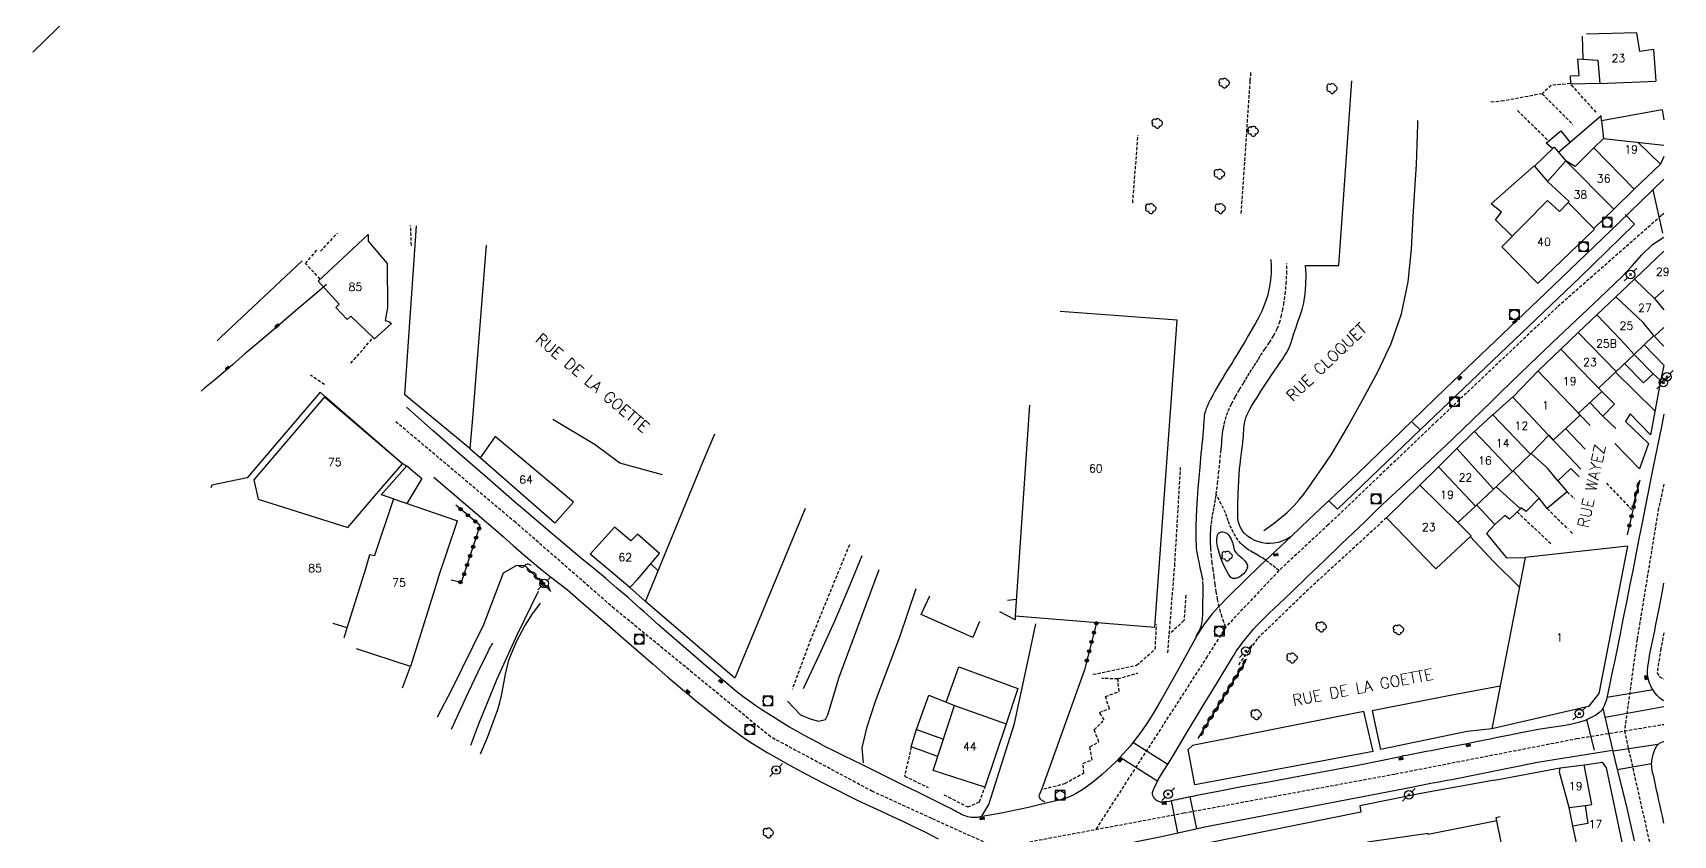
# Model space of a CAD drawing. Header units: millimetres. Extents: x 149000 to 150002, y 151999 to 153000.
# Drawn here: x 149745.2 to 150001.5, y 152523.7 to 152649.2 of the extents above; entities that cross this region are included whole.
import ezdxf
from ezdxf.enums import TextEntityAlignment as Align

# ---------------------------------------------------------------- set-up
doc = ezdxf.new("R2010")
doc.units = ezdxf.units.MM
doc.linetypes.add('DASHED', pattern=[0.75, 0.5, -0.25])
doc.layers.get('0').update_dxf_attribs({"linetype": 'CONTINUOUS'})
for name, color, linetype in [('W0001', 6, 'DASHED'), ('W0004', 5, 'CONTINUOUS'), ('W0006', 2, 'CONTINUOUS'), ('W0008', 7, 'CONTINUOUS'), ('W0014', 7, 'CONTINUOUS'), ('W0015', 2, 'CONTINUOUS'), ('W0017', 7, 'CONTINUOUS'), ('W0020', 2, 'CONTINUOUS'), ('w0101', 7, 'CONTINUOUS'), ('W0104', 1, 'CONTINUOUS'), ('W0112', 1, 'DASHED'), ('w0211', 2, 'CONTINUOUS'), ('W0214', 2, 'CONTINUOUS'), ('w0300', 7, 'CONTINUOUS'), ('W0310', 3, 'CONTINUOUS'), ('w0323', 7, 'CONTINUOUS'), ('W0333', 7, 'CONTINUOUS'), ('W0401', 7, 'CONTINUOUS'), ('W0420', 7, 'CONTINUOUS'), ('W0473', 7, 'CONTINUOUS'), ('W0501', 5, 'DASHED'), ('W0989', 7, 'CONTINUOUS'), ('W0991', 7, 'CONTINUOUS'), ('W1102', 7, 'CONTINUOUS')]:
    doc.layers.add(name, color=color, linetype=linetype)
doc.styles.get("Standard").update_dxf_attribs({"font": 'romans.shx', "width": 0.85})

# ---------------------------------------------------------------- blocks, each defined once
blk = doc.blocks.new('T401')
for p, q in [((-0.3, 0.3), (0, 0.3)), ((-0.3, -0.25), (-0.3, 0.3)), ((-0.3, 0.15), (0, 0.15)), ((-0.3, 0), (0, 0)), ((0, 0.3), (0, -0.25)), ((-0.3, -0.15), (0, -0.15)), ((-0.3, -0.25), (-0.3, -0.3)), ((-0.3, -0.3), (0, -0.3)), ((0, -0.3), (0, -0.25))]:
    blk.add_line(p, q)
blk = doc.blocks.new('T420')
for p, q in [((0.75, 0.75), (-0.75, 0.75)), ((-0.75, 0.75), (-0.75, -0.75)), ((0.75, 0.75), (0.75, -0.75)), ((0.75, -0.75), (-0.75, -0.75))]:
    blk.add_line(p, q)
blk.add_ellipse((0, 0), major_axis=(-0.53, 0.53), ratio=1, start_param=3.926991, end_param=10.210176)
blk = doc.blocks.new('T473')
for p, q in [((-0.166667, 0.166667), (0.166667, -0.166667)), ((-0.166667, -0.166667), (0.166667, 0.166667)), ((0.500001, 0.500001), (1.000002, 1.000002)), ((-1.000002, -1.000002), (-0.500001, -0.500001))]:
    blk.add_line(p, q)
blk.add_ellipse((0, 0), major_axis=(0.471405, 0.471405), ratio=1, start_param=5.4977871438, end_param=11.780972451)
blk = doc.blocks.new('T300')
for p, q in [((-0.8, 0.51), (-0.86, 0.34)), ((-0.86, 0.34), (-0.86, 0.17)), ((-0.86, 0.17), (-0.74, 0.06)), ((-0.69, 0.63), (-0.8, 0.51)), ((-0.8, -0.06), (-0.74, 0.06)), ((-0.74, 0.06), (-0.69, 0.11)), ((-0.57, 0.69), (-0.69, 0.63)), ((-0.46, 0.69), (-0.57, 0.69)), ((-0.29, 0.63), (-0.46, 0.69)), ((-0.29, 0.63), (-0.17, 0.74)), ((-0.23, 0.57), (-0.29, 0.63)), ((-0.17, 0.74), (-0.06, 0.8)), ((-0.06, 0.8), (0.06, 0.8)), ((0.06, 0.8), (0.23, 0.74)), ((0.23, 0.74), (0.34, 0.63)), ((0.34, 0.63), (0.4, 0.51)), ((0.46, 0.46), (0.34, 0.46)), ((0.4, 0.51), (0.4, 0.46)), ((0.57, 0.4), (0.46, 0.46)), ((0.57, 0.4), (0.69, 0.29)), ((0.69, 0.29), (0.74, 0.17)), ((0.74, 0.06), (0.69, -0.17)), ((0.74, 0.17), (0.74, 0.06)), ((-0.8, -0.17), (-0.8, -0.06)), ((-0.8, -0.23), (-0.8, -0.17)), ((-0.74, -0.34), (-0.8, -0.23)), ((-0.69, -0.4), (-0.74, -0.34)), ((-0.51, -0.46), (-0.69, -0.4)), ((-0.4, -0.46), (-0.51, -0.46)), ((-0.4, -0.46), (-0.34, -0.46)), ((-0.34, -0.46), (-0.34, -0.4)), ((-0.34, -0.51), (-0.34, -0.46)), ((-0.29, -0.63), (-0.34, -0.51)), ((-0.17, -0.74), (-0.29, -0.63)), ((-0.06, -0.8), (-0.17, -0.74)), ((0.06, -0.8), (-0.06, -0.8)), ((0.17, -0.74), (0.06, -0.8)), ((0.23, -0.69), (0.17, -0.74)), ((0.29, -0.46), (0.23, -0.46)), ((0.29, -0.63), (0.23, -0.69)), ((0.46, -0.4), (0.29, -0.46)), ((0.34, -0.51), (0.29, -0.63)), ((0.34, -0.51), (0.34, -0.46)), ((0.57, -0.34), (0.46, -0.4)), ((0.63, -0.29), (0.57, -0.34)), ((0.69, -0.17), (0.63, -0.29))]:
    blk.add_line(p, q)
blk = doc.blocks.new('t323o')
at = {"color": 0, "linetype": 'Continuous'}
for radius in [0.25, 0.15]:
    blk.add_circle((0, 0), radius, dxfattribs=at)
blk = doc.blocks.new('t310o')
at = {"color": 0, "linetype": 'Continuous'}
for centre, start, end in [((-0.5, 0.38), 216.8699, 323.1304), ((0.5, -0.37), 36.8699, 143.1303)]:
    blk.add_arc(centre, 0.625, start, end, dxfattribs=at)

msp = doc.modelspace()

# ---------------------------------------------------------------- linework, layer by layer
at = {"layer": 'W0001'}
for points in [[(150000, 152620.93), (149999.58, 152620.56), (149983.31, 152606.26), (149964.61, 152588.53), (149947.58, 152572.26), (149939.87, 152565.09)], [(149930.07, 152577.02), (149930.27, 152578.67), (149930.45, 152580.32), (149930.63, 152581.97), (149930.8, 152583.61), (149930.85, 152584.09), (149930.89, 152584.56), (149930.92, 152585.03), (149930.96, 152585.5), (149931, 152585.97), (149931.05, 152586.45), (149931.12, 152586.92), (149931.2, 152587.39), (149931.33, 152588.05), (149931.5, 152588.72), (149931.69, 152589.37), (149931.93, 152590.01), (149932.46, 152591.18), (149933.07, 152592.3), (149933.72, 152593.4), (149934.37, 152594.49), (149934.68, 152595.03), (149935.01, 152595.56), (149935.34, 152596.08), (149935.67, 152596.61), (149936, 152597.13), (149936.34, 152597.65), (149936.67, 152598.17), (149937, 152598.7), (149937.68, 152599.73), (149938.38, 152600.75), (149939.04, 152601.8), (149939.61, 152602.91), (149939.95, 152603.83), (149940.23, 152604.77), (149940.44, 152605.73), (149940.62, 152606.7), (149940.85, 152608.29), (149941, 152609.9), (149941.08, 152611.51), (149941.08, 152613.13)], [(149895.78, 152521.73), (149885.63, 152526.34), (149876.38, 152530.55), (149860.47, 152539.08), (149836.04, 152559.14), (149820.63, 152572.6), (149801.82, 152588.43)], [(149931.58, 152556.29), (149931.26, 152557.05), (149930.98, 152557.83), (149930.74, 152558.62), (149930.52, 152559.42), (149930.27, 152560.58), (149930.08, 152561.76), (149929.92, 152562.94), (149929.76, 152564.12), (149929.61, 152565.19), (149929.46, 152566.27), (149929.33, 152567.34), (149929.24, 152568.42), (149929.22, 152568.84), (149929.2, 152569.25), (149929.19, 152569.67), (149929.19, 152570.09), (149929.19, 152570.51), (149929.2, 152570.93), (149929.22, 152571.34), (149929.25, 152571.76), (149929.31, 152572.42), (149929.4, 152573.09), (149929.51, 152573.74), (149929.62, 152574.4), (149929.74, 152575.05), (149929.86, 152575.71), (149929.97, 152576.36), (149930.07, 152577.02)], [(149931.54, 152574.11), (149930.07, 152577.02)], [(150000, 152578.6), (149999.16, 152574.82), (149995.81, 152554.32), (149993.83, 152540.03)], [(149939.87, 152565.09), (149939.34, 152565.53), (149938.8, 152565.96), (149938.25, 152566.38), (149937.7, 152566.78), (149937.23, 152567.1), (149936.75, 152567.39), (149936.27, 152567.67), (149935.78, 152567.94), (149935.29, 152568.24), (149934.82, 152568.55), (149934.37, 152568.9), (149933.95, 152569.29), (149933.48, 152569.84), (149933.09, 152570.44), (149932.75, 152571.07), (149932.43, 152571.71), (149932.16, 152572.29), (149931.92, 152572.89), (149931.71, 152573.49), (149931.54, 152574.11)], [(149939.87, 152565.09), (149931.58, 152556.29)], [(149931.58, 152556.29), (149928.67, 152551.67), (149916.43, 152532.66), (149911.25, 152524.62)], [(149993.83, 152540.03), (150000, 152541.04)], [(149911.25, 152524.62), (149925.02, 152527.19), (149958.06, 152533.3), (149986.39, 152538.82), (149993.83, 152540.03)], [(149993.83, 152540.03), (150000, 152512.66)], [(149895.78, 152521.73), (149911.25, 152524.62)]]:
    msp.add_lwpolyline(points, dxfattribs=at)
at = {"layer": 'W0004'}
for points in [[(149787.28, 152613.54), (149784.72, 152611.14), (149782.17, 152608.73), (149779.62, 152606.32), (149777.07, 152603.91), (149774.56, 152601.57), (149773.98, 152601.04)], [(149791.07, 152609.8), (149788.83, 152607.9), (149786.58, 152606), (149784.35, 152604.09), (149782.11, 152602.18), (149780.22, 152600.57), (149778.33, 152598.96), (149776.44, 152597.34), (149774.57, 152595.71), (149773.3, 152594.64), (149772.01, 152593.59), (149771.49, 152593.13)]]:
    msp.add_lwpolyline(points, dxfattribs=at)
at = {"layer": 'W0006'}
for points in [[(149944.04, 152612.78), (149949.2, 152612.78), (149951.25, 152641.69)], [(149961.92, 152587.12), (149986.87, 152610.9), (149995.43, 152619.26), (149993.94, 152620.76)], [(149960.69, 152588.28), (149961.92, 152587.12), (149949, 152574.67), (149947.67, 152576.01)]]:
    msp.add_lwpolyline(points, dxfattribs=at)
at = {"layer": 'W0008'}
for points in [[(149938.61, 152613.73), (149938.65, 152612.67), (149938.63, 152611.61), (149938.54, 152610.55), (149938.4, 152609.5), (149938.26, 152608.76), (149938.07, 152608.02), (149937.84, 152607.31), (149937.58, 152606.6), (149937.17, 152605.64), (149936.7, 152604.72), (149936.21, 152603.8), (149935.7, 152602.9), (149935.13, 152601.88), (149934.53, 152600.88), (149933.92, 152599.88), (149933.32, 152598.88), (149932.93, 152598.24), (149932.54, 152597.6), (149932.15, 152596.96), (149931.75, 152596.33), (149931.36, 152595.69), (149930.98, 152595.05), (149930.59, 152594.4), (149930.22, 152593.76), (149929.87, 152593.14), (149929.52, 152592.53), (149929.18, 152591.91), (149928.88, 152591.27), (149928.69, 152590.86), (149928.52, 152590.45), (149928.38, 152590.03), (149928.26, 152589.59), (149928.2, 152589.27), (149928.16, 152588.95), (149928.13, 152588.63), (149928.11, 152588.3), (149928.09, 152587.98), (149928.08, 152587.66), (149928.07, 152587.34), (149928.04, 152587.02), (149927.97, 152586.29), (149927.91, 152585.57), (149927.83, 152584.85), (149927.76, 152584.13), (149927.69, 152583.4), (149927.62, 152582.68), (149927.55, 152581.96), (149927.49, 152581.24), (149927.35, 152579.6), (149927.2, 152577.97), (149927.08, 152576.33), (149926.98, 152574.7), (149926.93, 152573.43), (149926.9, 152572.16), (149926.88, 152570.89), (149926.9, 152569.62), (149926.91, 152569.28), (149926.93, 152568.94), (149926.96, 152568.6), (149927, 152568.26), (149927.09, 152567.65), (149927.2, 152567.06), (149927.33, 152566.46), (149927.46, 152565.86), (149927.58, 152565.3), (149927.71, 152564.73), (149927.84, 152564.17), (149927.98, 152563.6)], [(149933.45, 152573.33), (149933.46, 152575.26), (149933.51, 152577.19), (149933.6, 152579.12), (149933.73, 152581.04), (149933.79, 152581.63), (149933.85, 152582.22), (149933.93, 152582.8), (149934.01, 152583.39), (149934.09, 152583.97), (149934.17, 152584.56), (149934.24, 152585.15), (149934.3, 152585.73), (149934.32, 152585.98), (149934.33, 152586.22), (149934.34, 152586.47), (149934.35, 152586.71), (149934.36, 152586.96), (149934.37, 152587.2), (149934.4, 152587.45), (149934.43, 152587.69), (149934.5, 152588.12), (149934.59, 152588.54), (149934.71, 152588.96), (149934.86, 152589.37), (149935.19, 152590.1), (149935.59, 152590.81), (149936.01, 152591.49), (149936.44, 152592.18), (149937.04, 152593.14), (149937.65, 152594.09), (149938.28, 152595.03), (149938.9, 152595.98), (149939.2, 152596.43), (149939.52, 152596.87), (149939.83, 152597.31), (149940.15, 152597.76), (149940.45, 152598.2), (149940.75, 152598.66), (149941.03, 152599.13), (149941.29, 152599.61), (149941.65, 152600.44), (149941.94, 152601.3), (149942.21, 152602.16), (149942.48, 152603.02), (149942.82, 152603.99), (149943.18, 152604.96), (149943.5, 152605.94), (149943.73, 152606.95), (149943.95, 152608.39), (149944.08, 152609.85), (149944.11, 152611.32), (149944.04, 152612.78)], [(149903.72, 152528.77), (149902.22, 152528.4), (149900.72, 152528.05), (149899.21, 152527.72), (149897.7, 152527.4), (149896.8, 152527.22), (149895.89, 152527.05), (149894.99, 152526.89), (149894.08, 152526.74), (149893.8, 152526.69), (149893.52, 152526.64), (149893.24, 152526.6), (149892.95, 152526.56)]]:
    msp.add_lwpolyline(points, dxfattribs=at)
at = {"layer": 'W0014'}
for points in [[(150000, 152626.27), (149992.97, 152619.49), (149981.49, 152608.46), (149965.91, 152593.55), (149952.13, 152580.2), (149944.58, 152573.14), (149941.79, 152570.4)], [(149956.83, 152576.14), (149958.11, 152577.36), (149959.41, 152578.57), (149960.71, 152579.78), (149962.01, 152580.99), (149963.31, 152582.19), (149964.6, 152583.4), (149965.9, 152584.62), (149967.18, 152585.84), (149968.66, 152587.26), (149970.13, 152588.69), (149971.6, 152590.12), (149973.07, 152591.55), (149974.54, 152592.98), (149976.01, 152594.41), (149977.48, 152595.84), (149978.96, 152597.26), (149982.59, 152600.74), (149986.23, 152604.2), (149989.88, 152607.66), (149993.54, 152611.11), (149995.07, 152612.72), (149996.57, 152614.46), (149998.23, 152616.09), (150000, 152617.25)], [(149830.99, 152566.93), (149828.33, 152569.15), (149825.68, 152571.39), (149823.04, 152573.64), (149820.41, 152575.9), (149816.17, 152579.57), (149811.95, 152583.25), (149807.75, 152586.95), (149803.56, 152590.66)], [(150000, 152589.54), (149999.61, 152587.63), (149998.34, 152581.32), (149997.08, 152575.02), (149996.59, 152572.54), (149996.1, 152570.07), (149995.61, 152567.59), (149995.13, 152565.11), (149994.64, 152562.64), (149994.15, 152560.16), (149993.66, 152557.68), (149993.16, 152555.21), (149992.74, 152553.14), (149992.32, 152551.07), (149991.89, 152549), (149991.45, 152546.93), (149991.35, 152546.44), (149991.26, 152545.94), (149991.15, 152545.44), (149991.02, 152544.95), (149990.92, 152544.61), (149990.8, 152544.27), (149990.67, 152543.94), (149990.5, 152543.61), (149990.35, 152543.39), (149990.19, 152543.17), (149990, 152542.97), (149989.81, 152542.79), (149989.6, 152542.64), (149989.39, 152542.51), (149989.17, 152542.39), (149988.95, 152542.27), (149988.65, 152542.11), (149988.34, 152541.94), (149988.03, 152541.79), (149987.7, 152541.67), (149986.67, 152541.36), (149985.63, 152541.1), (149984.58, 152540.89), (149983.52, 152540.72), (149982.47, 152540.56), (149981.41, 152540.4), (149980.36, 152540.23), (149979.31, 152540.04), (149977.63, 152539.71), (149975.96, 152539.37), (149974.28, 152539.03), (149972.61, 152538.7), (149970.93, 152538.36), (149969.25, 152538.02), (149967.58, 152537.69), (149965.9, 152537.36), (149965.15, 152537.21), (149964.39, 152537.07), (149963.63, 152536.93), (149962.87, 152536.79), (149962.12, 152536.64), (149961.36, 152536.5), (149960.6, 152536.35), (149959.85, 152536.2), (149959.34, 152536.1), (149958.84, 152535.99), (149958.33, 152535.89), (149957.83, 152535.78), (149957.32, 152535.67), (149956.82, 152535.56), (149956.31, 152535.46), (149955.81, 152535.35), (149952.18, 152534.64), (149948.55, 152533.95), (149944.92, 152533.27), (149941.29, 152532.6), (149937.65, 152531.93), (149934.02, 152531.26), (149930.39, 152530.57), (149926.76, 152529.86), (149926.4, 152529.79), (149926.05, 152529.72), (149925.69, 152529.64), (149925.33, 152529.57), (149924.98, 152529.49), (149924.62, 152529.42), (149924.26, 152529.34), (149923.9, 152529.27), (149923.5, 152529.18), (149923.11, 152529.08), (149922.7, 152529), (149922.3, 152528.94), (149922, 152528.91), (149921.69, 152528.89), (149921.38, 152528.89), (149921.08, 152528.96), (149920.91, 152529.03), (149920.75, 152529.13), (149920.61, 152529.24), (149920.49, 152529.37), (149920.36, 152529.54), (149920.25, 152529.71), (149920.16, 152529.91), (149920.12, 152530.12), (149920.12, 152530.26), (149920.13, 152530.41), (149920.17, 152530.55), (149920.21, 152530.68), (149920.26, 152530.81), (149920.32, 152530.94), (149920.38, 152531.07), (149920.43, 152531.2), (149921.06, 152532.47), (149921.78, 152533.7), (149922.54, 152534.89), (149923.28, 152536.09), (149925.57, 152539.92), (149927.88, 152543.74), (149930.2, 152547.56), (149932.52, 152551.36), (149932.75, 152551.74), (149932.98, 152552.11), (149933.21, 152552.48), (149933.45, 152552.85), (149933.69, 152553.19), (149933.94, 152553.52), (149934.19, 152553.84), (149934.45, 152554.17), (149934.93, 152554.77), (149935.41, 152555.36), (149935.91, 152555.95), (149936.42, 152556.52), (149937.07, 152557.18), (149937.73, 152557.82), (149938.41, 152558.46), (149939.08, 152559.09), (149941.7, 152561.63), (149944.33, 152564.16), (149946.96, 152566.68), (149949.59, 152569.21), (149951.4, 152570.95), (149953.21, 152572.68), (149955.02, 152574.41), (149956.83, 152576.14)], [(149807.84, 152579.7), (149817.14, 152571.79)], [(149817.14, 152571.79), (149818.71, 152570.36), (149820.3, 152568.95), (149821.9, 152567.57), (149823.52, 152566.2), (149824.79, 152565.15), (149826.07, 152564.13), (149827.36, 152563.12), (149828.67, 152562.12)], [(149941.75, 152570.38), (149941.12, 152570.02), (149940.46, 152569.73), (149939.77, 152569.5), (149939.06, 152569.36), (149938.47, 152569.31), (149937.88, 152569.34), (149937.29, 152569.42), (149936.72, 152569.58), (149936.11, 152569.8), (149935.51, 152570.09), (149934.95, 152570.46), (149934.46, 152570.93), (149934.06, 152571.46), (149933.76, 152572.05), (149933.56, 152572.68), (149933.45, 152573.33)], [(149893.31, 152526.61), (149893.02, 152526.54), (149892.72, 152526.49), (149892.42, 152526.47), (149892.11, 152526.46), (149891.83, 152526.49), (149891.55, 152526.53), (149891.27, 152526.6), (149891, 152526.68), (149890.64, 152526.81), (149890.29, 152526.97), (149889.94, 152527.14), (149889.6, 152527.32), (149889.27, 152527.51), (149888.94, 152527.69), (149888.6, 152527.88), (149888.27, 152528.05), (149886.59, 152528.88), (149884.92, 152529.71), (149883.25, 152530.53), (149881.58, 152531.35), (149879.9, 152532.18), (149878.23, 152533), (149876.56, 152533.82), (149874.89, 152534.65), (149873.4, 152535.38), (149871.91, 152536.12), (149870.43, 152536.86), (149868.95, 152537.61), (149867.84, 152538.19), (149866.74, 152538.77), (149865.64, 152539.36), (149864.55, 152539.97), (149863.41, 152540.63), (149862.29, 152541.31), (149861.17, 152542), (149860.07, 152542.71), (149859.11, 152543.33), (149858.17, 152543.96), (149857.23, 152544.61), (149856.31, 152545.27), (149855.44, 152545.94), (149854.59, 152546.62), (149853.75, 152547.32), (149852.92, 152548.02), (149850.41, 152550.13), (149847.93, 152552.27), (149845.46, 152554.42), (149843, 152556.58), (149842.4, 152557.1), (149841.81, 152557.63), (149841.22, 152558.16), (149840.63, 152558.7), (149840.04, 152559.23), (149839.44, 152559.76), (149838.85, 152560.29), (149838.25, 152560.81), (149836.45, 152562.36), (149834.64, 152563.89), (149832.82, 152565.42), (149830.99, 152566.93)], [(149927.95, 152563.41), (149927.96, 152562.63), (149927.97, 152561.84), (149927.96, 152561.05), (149927.94, 152560.26), (149927.93, 152559.33), (149927.93, 152558.39), (149927.88, 152557.45), (149927.71, 152556.52), (149927.55, 152556.06), (149927.34, 152555.63), (149927.1, 152555.21), (149926.88, 152554.79)], [(149828.67, 152562.12), (149830.88, 152560.19), (149833.1, 152558.27), (149835.32, 152556.34), (149837.54, 152554.42), (149839.82, 152552.43), (149842.1, 152550.44), (149844.39, 152548.45), (149846.7, 152546.49), (149847.83, 152545.54), (149848.96, 152544.59), (149850.11, 152543.66), (149851.26, 152542.74), (149852.19, 152542.01), (149853.12, 152541.29), (149854.06, 152540.58), (149855.01, 152539.88), (149855.88, 152539.26), (149856.76, 152538.65), (149857.65, 152538.06), (149858.55, 152537.48), (149859.91, 152536.65), (149861.3, 152535.85), (149862.69, 152535.07), (149864.09, 152534.3), (149866.24, 152533.14), (149868.4, 152532.01), (149870.57, 152530.9), (149872.75, 152529.81), (149873.98, 152529.21), (149875.22, 152528.63), (149876.46, 152528.05), (149877.71, 152527.48), (149878.95, 152526.91), (149880.2, 152526.33), (149881.44, 152525.75), (149882.67, 152525.15), (149884.66, 152524.17), (149886.64, 152523.16)], [(150000, 152544.71), (149999.87, 152544.77), (149999.61, 152544.93), (149999.37, 152545.13), (149999.15, 152545.35), (149998.95, 152545.58), (149998.65, 152545.94), (149998.38, 152546.32), (149998.13, 152546.73), (149997.92, 152547.15), (149997.77, 152547.5), (149997.64, 152547.86), (149997.54, 152548.23), (149997.47, 152548.61), (149997.45, 152548.86), (149997.44, 152549.11), (149997.45, 152549.37), (149997.46, 152549.62), (149997.49, 152549.87), (149997.52, 152550.12), (149997.55, 152550.37), (149997.58, 152550.62), (149997.69, 152551.35), (149997.81, 152552.08), (149997.95, 152552.8), (149998.1, 152553.53), (149998.25, 152554.25), (149998.41, 152554.97), (149998.57, 152555.69), (149998.71, 152556.42), (149999.24, 152559.14), (149999.76, 152561.86), (150000, 152563.11)], [(149927.14, 152555.11), (149925.7, 152552.44), (149924.24, 152549.79), (149922.75, 152547.15), (149921.24, 152544.52), (149920.73, 152543.64), (149920.21, 152542.77), (149919.68, 152541.9), (149919.13, 152541.05), (149918.64, 152540.33), (149918.14, 152539.63), (149917.62, 152538.94), (149917.09, 152538.26), (149916.6, 152537.66), (149916.1, 152537.06), (149915.58, 152536.47), (149915.05, 152535.9), (149914.37, 152535.2), (149913.67, 152534.52), (149912.96, 152533.86), (149912.24, 152533.21), (149911.63, 152532.69), (149911.01, 152532.18), (149910.38, 152531.69), (149909.73, 152531.22), (149909.22, 152530.87), (149908.7, 152530.54), (149908.17, 152530.22), (149907.62, 152529.93), (149907.17, 152529.73), (149906.71, 152529.55), (149906.24, 152529.4), (149905.76, 152529.27)], [(150000, 152525.62), (149999.94, 152525.9), (149999.77, 152526.71), (149999.59, 152527.52), (149999.41, 152528.33), (149999.23, 152529.14), (149999.05, 152529.95), (149998.87, 152530.76), (149998.69, 152531.57), (149998.52, 152532.38), (149998.41, 152532.87), (149998.29, 152533.35), (149998.19, 152533.85), (149998.12, 152534.34), (149998.11, 152534.47), (149998.1, 152534.6), (149998.09, 152534.74), (149998.09, 152534.87), (149998.09, 152535), (149998.1, 152535.13), (149998.11, 152535.26), (149998.12, 152535.39), (149998.2, 152535.86), (149998.32, 152536.33), (149998.46, 152536.78), (149998.65, 152537.22), (149998.78, 152537.46), (149998.92, 152537.69), (149999.1, 152537.91), (149999.3, 152538.09), (149999.52, 152538.22), (149999.76, 152538.3), (150000, 152538.35)], [(149966.86, 152532.45), (149980.27, 152535.13)], [(149980.27, 152535.13), (149991.99, 152537)], [(149991.99, 152537), (149992.71, 152534)], [(149992.71, 152534), (149994.09, 152528.43), (149995.36, 152522.82)], [(149907.58, 152520.68), (149921.27, 152523.45), (149928.53, 152525.07), (149960.83, 152531.3), (149961.58, 152531.45), (149962.34, 152531.6), (149963.09, 152531.74), (149963.85, 152531.88), (149964.6, 152532.02), (149965.35, 152532.16), (149966.11, 152532.31), (149966.86, 152532.45)], [(149905.76, 152529.27), (149903.72, 152528.77)]]:
    msp.add_lwpolyline(points, dxfattribs=at)
at = {"layer": 'W0015'}
msp.add_lwpolyline([(149933.65, 152564.06), (149933.54, 152564), (149933.42, 152563.96), (149933.3, 152563.93), (149933.18, 152563.91), (149933.01, 152563.88), (149932.83, 152563.87), (149932.65, 152563.88), (149932.48, 152563.94), (149932.31, 152564.05), (149932.18, 152564.2), (149932.07, 152564.36), (149931.97, 152564.52), (149931.4, 152565.55), (149930.94, 152566.62), (149930.56, 152567.73), (149930.27, 152568.86), (149930.2, 152569.16), (149930.16, 152569.47), (149930.15, 152569.78), (149930.17, 152570.08), (149930.19, 152570.2), (149930.2, 152570.32), (149930.22, 152570.44), (149930.25, 152570.55), (149930.29, 152570.67), (149930.34, 152570.78), (149930.41, 152570.89), (149930.51, 152570.98), (149930.69, 152571.09), (149930.91, 152571.14), (149931.12, 152571.14), (149931.32, 152571.11), (149931.56, 152571.01), (149931.76, 152570.88), (149931.94, 152570.71), (149932.1, 152570.53), (149932.27, 152570.28), (149932.4, 152570.01), (149932.51, 152569.73), (149932.61, 152569.46), (149932.66, 152569.29), (149932.71, 152569.11), (149932.75, 152568.94), (149932.78, 152568.76), (149932.82, 152568.58), (149932.87, 152568.41), (149932.94, 152568.23), (149933.03, 152568.07), (149933.17, 152567.88), (149933.33, 152567.7), (149933.51, 152567.54), (149933.69, 152567.4), (149933.88, 152567.25), (149934.06, 152567.11), (149934.24, 152566.95), (149934.4, 152566.78), (149934.55, 152566.61), (149934.69, 152566.43), (149934.82, 152566.23), (149934.91, 152566.01), (149934.94, 152565.85), (149934.95, 152565.67), (149934.92, 152565.5), (149934.87, 152565.33), (149934.65, 152564.94), (149934.35, 152564.6), (149934.01, 152564.31)], close=True, dxfattribs=at)
at = {"layer": 'W0017'}
for points in [[(149843.55, 152580.05), (149836.91, 152581.89), (149833.04, 152584.74), (149826.46, 152588.73)], [(149818.66, 152564.68), (149815.49, 152556.35)], [(149820.58, 152565.8), (149818.69, 152564.68)], [(149863.08, 152544.66), (149865.14, 152542.54), (149866.63, 152541.9), (149867.93, 152541.53), (149869.02, 152541.79), (149869.38, 152542.55), (149871.17, 152548.42), (149877.41, 152565.28)], [(149883.14, 152562.24), (149880.59, 152554.69), (149876.78, 152544.6), (149875.45, 152540.43), (149874.73, 152537.37), (149874.93, 152535.03)], [(149815.49, 152556.4), (149810.63, 152546.43), (149808.35, 152542.19)], [(149893.47, 152526.7), (149894.55, 152528.53), (149898.58, 152541.17), (149900.92, 152552.07), (149901.9, 152556.78)], [(149909.47, 152549.57), (149902.81, 152530.95), (149902.34, 152529.87), (149902.55, 152529.33), (149903.28, 152528.91)]]:
    msp.add_lwpolyline(points, dxfattribs=at)
at = {"layer": 'W0020'}
for points in [[(149998.3, 152624.64), (149999.79, 152617.86)], [(149998.31, 152546.44), (149991.08, 152545.24)], [(149992.01, 152537.08), (149990.5, 152543.6)], [(149990.83, 152542.15), (150000, 152543.82)], [(149987.93, 152541.73), (149989.11, 152537.03)], [(149922.49, 152534.76), (149917.04, 152538.19)], [(149999.05, 152537.88), (149992.1, 152536.86)], [(149915.05, 152535.91), (149920.97, 152532.14)], [(149992.71, 152534), (149998.08, 152534.95)], [(149923.04, 152529.09), (149924.04, 152524.07)], [(149927.02, 152524.73), (149926, 152529.7)]]:
    msp.add_lwpolyline(points, dxfattribs=at)
at = {"layer": 'w0101'}
for points in [[(149745.2, 152646.15), (149764.29, 152664.83), (149764.29, 152664.86), (149775.05, 152653.87)], [(149987.26, 152648.64), (149987.32, 152645.1), (149987.35, 152645.08), (149989.66, 152644.89), (149989.97, 152641.27), (149989.94, 152641.24), (149998.77, 152641.62)], [(149998.39, 152646.55), (149996.24, 152646.27), (149995.76, 152649.18), (149987.91, 152648.95)], [(149998.39, 152646.55), (149998.77, 152641.62)], [(149999.71, 152637.13), (149990.24, 152635.42), (149990.57, 152632.64)], [(149999.71, 152637.13), (150000, 152635.56)], [(149990.57, 152632.64), (149989.06, 152631.19)], [(149989.06, 152631.19), (149986.14, 152628.3), (149984.66, 152629.17)], [(149984.66, 152629.17), (149981.82, 152625.92), (149985.18, 152622.81)], [(150000, 152629.82), (149999.49, 152628.63), (149995.38, 152624.74)], [(149985.18, 152622.81), (149983.7, 152621.26), (149981.84, 152622.96), (149974.69, 152615.72), (149980.33, 152610)], [(149995.38, 152624.74), (149995.32, 152624.66), (149992.17, 152621.59)], [(149992.17, 152621.59), (149989.08, 152618.58)], [(149989.08, 152618.58), (149989.08, 152618.36), (149980.33, 152610)], [(150000, 152615.05), (149995.42, 152610.64), (149995.4, 152610.64)], [(149995.4, 152610.64), (149992.5, 152607.89)], [(149992.5, 152607.89), (149989.52, 152605.06)], [(150000, 152608.96), (149998.56, 152607.66)], [(149998.56, 152607.66), (150000, 152605.89)], [(149920.46, 152556.24), (149923.96, 152604.25), (149905.71, 152605.62)], [(149989.52, 152605.06), (149986.59, 152602.31)], [(149986.59, 152602.31), (149983.9, 152599.71)], [(149995.36, 152598.9), (149998.42, 152601.85)], [(150000, 152603.11), (149998.54, 152601.74), (149998.56, 152601.69)], [(149983.9, 152599.71), (149980.41, 152596.38)], [(149992.45, 152596.11), (149995.36, 152598.87)], [(149995.36, 152598.87), (149995.36, 152598.9)], [(149980.41, 152596.38), (149976.39, 152592.21), (149976.39, 152592.24)], [(149989.79, 152593.59), (149992.45, 152596.11)], [(149802.95, 152581.77), (149790.81, 152592.29), (149779.74, 152579.28)], [(149976.39, 152592.24), (149973.27, 152589.47)], [(149986.65, 152589.7), (149990.3, 152593.07)], [(149990.3, 152593.07), (149989.79, 152593.59)], [(149900.91, 152590.96), (149898.68, 152558.03), (149920.46, 152556.24)], [(149973.27, 152589.47), (149973.21, 152589.47), (149970.33, 152586.74)], [(149982.7, 152585.48), (149986.92, 152589.41), (149986.65, 152589.7)], [(149840.89, 152560.28), (149849.87, 152582.02), (149851.74, 152586.49)], [(149970.33, 152586.74), (149970.25, 152586.72), (149967.5, 152584.02)], [(149826.76, 152572.53), (149829.65, 152575.8), (149817.42, 152586.08), (149815.1, 152582.73)], [(149967.5, 152584.02), (149964.77, 152581.31)], [(149979.24, 152583.34), (149982.03, 152586.25)], [(149982.03, 152586.25), (149982.7, 152585.48)], [(149798.95, 152577.13), (149802.95, 152581.77)], [(149826.76, 152572.53), (149815.1, 152582.73)], [(149964.77, 152581.31), (149961.89, 152578.46)], [(149976.45, 152580.7), (149979.24, 152583.34)], [(149778.67, 152579.6), (149773.14, 152578.44), (149773.01, 152578.05)], [(149973.34, 152577.75), (149976.45, 152580.7)], [(149801.55, 152576.3), (149799.65, 152576.95)], [(149801.55, 152576.3), (149811.53, 152572.87)], [(149961.89, 152578.46), (149956.67, 152573.34)], [(149970.55, 152575.16), (149973.34, 152577.75)], [(149865.88, 152574.81), (149854.87, 152548.26)], [(149967.8, 152572.61), (149970.55, 152575.16)], [(149808.52, 152563.93), (149811.53, 152572.87)], [(149838.45, 152562.45), (149839.68, 152563.71), (149843.11, 152567.78), (149839.64, 152570.79), (149838.6, 152569.74), (149838.6, 152569.77), (149836.08, 152571.89), (149832.29, 152567.68)], [(149956.67, 152573.34), (149964.38, 152565.35), (149969.89, 152570.54), (149967.8, 152572.61)], [(149994.31, 152568.93), (149978.32, 152567.16), (149973.11, 152540.36)], [(149994.31, 152568.93), (149989.83, 152545.89), (149988.2, 152543.82), (149973.11, 152540.36)], [(149838.45, 152562.47), (149838.45, 152562.45), (149832.29, 152567.68)], [(149808.52, 152563.93), (149804.21, 152550.11), (149795.79, 152552.88)], [(149854.87, 152548.26), (149840.89, 152560.28)], [(149794.31, 152556.14), (149792.14, 152556.81)], [(149793.82, 152554.56), (149794.31, 152556.14)], [(149973.55, 152532.31), (149983.78, 152534.26)], [(149983.78, 152534.26), (149987.54, 152534.74)], [(149987.54, 152534.74), (149990.42, 152535.11)], [(149994.66, 152516.94), (149991.06, 152534.25), (149990.42, 152535.11)], [(149973.55, 152532.31), (149962.01, 152530.22), (149952.51, 152528.29), (149952.68, 152527.31), (149928.42, 152522.43)], [(149985.18, 152528.05), (149987.73, 152528.37)], [(149973.9, 152525.95), (149963.17, 152523.85), (149963.18, 152523.96)], [(149990.13, 152507.08), (149978.27, 152504.36), (149973.9, 152525.95)], [(149963.18, 152523.96), (149953.71, 152522.65)]]:
    msp.add_lwpolyline(points, dxfattribs=at)
for points in [[(149801.23, 152603.71), (149798.56, 152601.32), (149794.89, 152604.85), (149794.32, 152604.37), (149792.54, 152606.25), (149793.07, 152606.74), (149789.78, 152610.37), (149797.59, 152617.62), (149797.58, 152616.59), (149800.53, 152613.11), (149800.63, 152606.16), (149800.26, 152604.18), (149800.83, 152604.06)], [(149893.93, 152531.23), (149885.84, 152533.81), (149889.19, 152543.98), (149897.25, 152541.15)]]:
    msp.add_lwpolyline(points, close=True, dxfattribs=at)
at = {"layer": 'W0104'}
for points in [[(149989.97, 152641.27), (149985.49, 152641.13), (149985.39, 152642.46), (149986.75, 152642.53), (149986.56, 152645.08), (149987.32, 152645.1)], [(149990.24, 152635.42), (149990.23, 152636.2), (149983.55, 152630.47)], [(149982.6, 152631.07), (149981.6, 152631.92), (149983.92, 152633.87), (149985.35, 152632.02)], [(149990.57, 152632.64), (150000, 152631.63)], [(149979.77, 152628.35), (149982.84, 152631.3), (149984.66, 152629.17)], [(149995.92, 152632.07), (149999.49, 152628.63)], [(149976.32, 152617.37), (149973.68, 152619.92), (149974.62, 152621.16), (149973.03, 152622.45), (149979.69, 152628.35), (149979.77, 152628.35), (149981.82, 152625.92)], [(149803.3, 152592.57), (149805.16, 152619.01)], [(149816.02, 152616), (149813.93, 152589.61), (149813.93, 152589.55), (149813.49, 152584.17)], [(150000, 152597.23), (149996.92, 152600.4)], [(149998.56, 152601.69), (150000, 152600.16)], [(149996.82, 152594.44), (149993.86, 152597.45)], [(149995.36, 152598.87), (149998.34, 152595.86), (149996.82, 152594.44)], [(150000, 152597.17), (149999.46, 152594.79), (149999.46, 152594.73), (149997.91, 152586.3)], [(149998.6, 152590.06), (149992.45, 152596.11)], [(149999.46, 152594.79), (149998.34, 152595.86)], [(149790.81, 152592.29), (149790.08, 152592.98), (149778.67, 152579.6)], [(149790.83, 152592.23), (149803.02, 152581.76), (149803.02, 152581.84), (149803.61, 152581.43), (149803.61, 152581.46), (149805.95, 152579.5)], [(149815.1, 152582.73), (149813.49, 152584.14), (149813.49, 152584.17), (149803.3, 152592.57)], [(149990.44, 152589.26), (149992.28, 152591.1), (149990.3, 152593.07)], [(149986.92, 152589.41), (149988.48, 152587.77)], [(149992.47, 152587.33), (149990.44, 152589.23), (149990.44, 152589.26), (149988.45, 152591.36)], [(149997.91, 152586.3), (149994.74, 152589.59), (149994.02, 152588.4), (149997.62, 152584.95)], [(149987.69, 152584.06), (149984.64, 152587.29)], [(149982.7, 152585.48), (149984.25, 152583.89), (149987.03, 152580.97)], [(149996.17, 152581.02), (149992.35, 152584.94)], [(149997.62, 152584.95), (149996.17, 152581.02)], [(149799.65, 152576.95), (149799.68, 152576.98), (149803.61, 152581.46)], [(149983.43, 152579.12), (149981.81, 152581.12), (149981.81, 152581.09), (149979.29, 152583.4)], [(149805.95, 152579.5), (149803.65, 152575.58)], [(149986.77, 152579.73), (149985.49, 152581.08), (149983.43, 152579.12), (149984.9, 152577.39), (149981.78, 152574.78), (149980.53, 152576.42), (149978.5, 152574.33), (149977.63, 152574.9), (149977.61, 152574.77), (149975.9, 152573.13), (149975.14, 152573.68), (149973.61, 152572.32), (149970.75, 152575.35)], [(149980.53, 152576.42), (149979.33, 152577.68), (149979.12, 152577.81), (149976.45, 152580.7)], [(149977.61, 152574.77), (149973.78, 152578.17)], [(149973.61, 152572.32), (149972.31, 152570.87), (149975.38, 152567.12), (149975.41, 152567.09), (149978.32, 152567.16)], [(149977.42, 152562.53), (149973.38, 152566.51), (149969.74, 152570.4)], [(149841.73, 152566.14), (149842.87, 152565.07)], [(149840.89, 152560.28), (149838.45, 152562.47)], [(149893.08, 152557.15), (149892.07, 152554.63), (149883.99, 152558.23), (149885.32, 152561.12)], [(149898.68, 152558.03), (149898.64, 152557.38), (149896.27, 152558.62)], [(149897.47, 152560.47), (149898.85, 152560.6)], [(149802.97, 152546.77), (149804.21, 152550.11)], [(149887.88, 152544.51), (149889.85, 152550.03), (149899.08, 152546.68), (149897.25, 152541.15)], [(149886.57, 152536.03), (149882.43, 152537.51), (149883.27, 152540.3), (149883.27, 152540.24), (149885.16, 152545.6), (149889.19, 152543.98)], [(149974.41, 152547.02), (149968.01, 152545.84), (149967.98, 152545.84), (149954.43, 152543.18), (149955.75, 152537.14)], [(149954.58, 152536.81), (149953.13, 152543.04), (149926.34, 152537.75)], [(149883.27, 152540.24), (149887.47, 152538.75)], [(149973.11, 152540.36), (149969.28, 152539.93), (149955.75, 152537.14)], [(149954.58, 152536.81), (149926.73, 152531.58), (149925.71, 152537.14), (149926.34, 152537.75)], [(149987.73, 152528.37), (149988.14, 152525.57), (149985.77, 152525.11)], [(149973.9, 152525.95), (149973.79, 152526.49), (149974.45, 152526.62)]]:
    msp.add_lwpolyline(points, dxfattribs=at)
at = {"layer": 'W0112'}
for points in [[(149935.44, 152642.96), (149935.33, 152641.65), (149933.92, 152620.81)], [(149985.38, 152641.24), (149982.39, 152640.95), (149980.99, 152639.66), (149985.77, 152634.83)], [(149989.42, 152636.75), (149985.38, 152641.24)], [(149980.99, 152639.66), (149974.98, 152638.53), (149972.93, 152638.32)], [(149981.76, 152632.47), (149976.94, 152637.21)], [(149917.02, 152622.62), (149917.86, 152633.14)], [(149790.14, 152615.02), (149792.79, 152617.85)], [(149790.11, 152610.67), (149787.78, 152613.12), (149789.73, 152615.35)], [(149794.87, 152597.5), (149798.4, 152601.55)], [(149790.77, 152594.19), (149788.56, 152595.67)], [(149922.5, 152552.24), (149923.59, 152565.84), (149924.51, 152581.23)], [(149991.03, 152578.75), (149995.01, 152574.58)], [(149984.9, 152577.39), (149986.05, 152576.33)], [(149977.08, 152574.27), (149982.34, 152569.33)], [(149981.78, 152574.78), (149985.04, 152571.57)], [(149956.67, 152573.34), (149944.48, 152562.15), (149936.48, 152554.41), (149933.43, 152550.23)], [(149985.37, 152571.25), (149985.79, 152570.84)], [(149872.77, 152569.12), (149866.72, 152554.35), (149863.8, 152546.48)], [(149925.31, 152561.23), (149925.02, 152557.27), (149922.73, 152555.14)], [(149910.8, 152548.87), (149917.63, 152550.28), (149920.54, 152552.8), (149920.75, 152556.66)], [(150000, 152555.36), (149999.52, 152552.9), (149999.52, 152552.87), (149998.94, 152549.11), (149999.29, 152548.53), (149999.99, 152548.12), (150000, 152548.11)], [(149909.39, 152533.43), (149909.25, 152534.95), (149910.67, 152535.52), (149910.33, 152537.53), (149911.73, 152538.3), (149911.01, 152540.18), (149912.58, 152541.74), (149911.83, 152542.92), (149913.39, 152543.5), (149912.76, 152545.41), (149914.91, 152546.17), (149914.91, 152546.22), (149914.69, 152548.18), (149912.21, 152548.2)], [(149914.69, 152548.18), (149917.87, 152549.1)], [(149882.43, 152537.51), (149881.38, 152532.96)], [(149881.38, 152532.96), (149885.08, 152531.15)], [(149903.12, 152530.95), (149906.44, 152531.79), (149909.39, 152533.46)], [(149887.54, 152530.03), (149891.26, 152528.13), (149893.09, 152528.93), (149893.96, 152531.31)]]:
    msp.add_lwpolyline(points, dxfattribs=at)
at = {"layer": 'w0211'}
for points in [[(149937.52, 152571.35), (149938.78, 152572.24), (149939.98, 152573.19), (149941.13, 152574.2), (149942.23, 152575.27), (149943.02, 152576.14), (149943.76, 152577.06), (149944.45, 152578), (149945.13, 152578.95), (149946.59, 152581.06), (149948, 152583.2), (149949.35, 152585.39), (149950.63, 152587.61), (149952.99, 152591.86), (149955.3, 152596.17), (149957.38, 152600.62), (149958.99, 152605.26), (149960.05, 152610.25), (149960.57, 152615.33), (149960.84, 152620.41), (149961.16, 152625.44), (149961.36, 152628.59), (149961.48, 152631.73), (149961.54, 152634.88), (149961.55, 152635.48)], [(149815.12, 152536.42), (149816.23, 152539.01), (149817.83, 152543.37), (149818.15, 152544.45), (149818.41, 152545.55), (149818.62, 152546.65), (149818.82, 152547.76), (149819.03, 152548.87), (149819.28, 152549.97), (149819.58, 152551.06), (149819.96, 152552.12), (149820.88, 152554.21), (149821.95, 152556.23), (149823.17, 152558.17), (149824.51, 152560.02)]]:
    msp.add_lwpolyline(points, dxfattribs=at)
at = {"layer": 'W0214'}
msp.add_lwpolyline([(149810.59, 152540.28), (149811.77, 152542.82), (149813.24, 152546.06), (149814.75, 152549.28), (149816.33, 152552.46), (149816.5, 152552.79), (149816.68, 152553.12), (149816.86, 152553.44), (149817.05, 152553.76)], dxfattribs=at)
at = {"layer": 'w0300'}
for points in [[(149865.57, 152546.63), (149868.1, 152551.96), (149870.53, 152557.34), (149872.85, 152562.76), (149874.77, 152567.47)], [(149824.16, 152561.81), (149820.81, 152555.01), (149817.7, 152548.11), (149814.83, 152541.1), (149813.59, 152537.73)]]:
    msp.add_lwpolyline(points, dxfattribs=at)
at = {"layer": 'W0310'}
for points in [[(149996.26, 152579.21), (149995.13, 152575.09)], [(149826.13, 152561.84), (149822.12, 152565.86), (149821.42, 152565.9), (149820.58, 152565.83)], [(149934.7, 152551.02), (149927.22, 152538.83)]]:
    msp.add_lwpolyline(points, dxfattribs=at)
at = {"layer": 'w0323'}
for points in [[(149810.55, 152563.65), (149812.15, 152563.26), (149815.08, 152572.15), (149811.27, 152575.32)], [(149995.43, 152575.66), (149994.26, 152570.67)], [(149911.42, 152557.12), (149909.47, 152549.57)]]:
    msp.add_lwpolyline(points, dxfattribs=at)
at = {"layer": 'W0333'}
msp.add_lwpolyline([(149941.79, 152570.4), (149939.33, 152568.12), (149936.89, 152565.81), (149934.48, 152563.48), (149932.09, 152561.12), (149931.53, 152560.56), (149930.98, 152560), (149930.43, 152559.43), (149929.9, 152558.84), (149929.45, 152558.32), (149929.01, 152557.79), (149928.59, 152557.25), (149928.17, 152556.7), (149927.9, 152556.31), (149927.64, 152555.92), (149927.38, 152555.52), (149927.14, 152555.11)], dxfattribs=at)
at = {"layer": 'W0501'}
msp.add_lwpolyline([(149804.35, 152615.94), (149804.22, 152619.06)], dxfattribs=at)
at = {"layer": 'W1102'}
for points in [[(149995.38, 152624.74), (149989.06, 152631.19)], [(149992.17, 152621.59), (149984.66, 152629.17)], [(149989.08, 152618.58), (149985.03, 152622.67)], [(149998.56, 152607.66), (149995.42, 152610.64)], [(149998.42, 152601.85), (149996.76, 152603.86), (149992.5, 152607.89)], [(149995.36, 152598.9), (149993.26, 152601.17), (149989.52, 152605.06)], [(149992.54, 152596.2), (149986.59, 152602.31)], [(149990.3, 152593.07), (149983.9, 152599.71)], [(149986.65, 152589.7), (149980.32, 152596.3)], [(149982.7, 152585.48), (149976.39, 152592.21)], [(149973.27, 152589.47), (149979.16, 152583.27)], [(149976.35, 152580.61), (149970.44, 152586.85)], [(149967.64, 152584.16), (149973.39, 152577.8)], [(149970.55, 152575.16), (149964.77, 152581.31)], [(149779.74, 152579.28), (149780.41, 152576.25), (149794.4, 152571.85), (149798.95, 152577.13)], [(149801.55, 152576.3), (149798.59, 152567.43), (149798.56, 152567.41), (149797.77, 152567.55), (149796.96, 152564.65)], [(149967.8, 152572.61), (149961.89, 152578.46)], [(149794.31, 152556.14), (149796.99, 152564.75)], [(149985.18, 152528.05), (149983.7, 152533.58), (149983.78, 152534.26)], [(149987.73, 152528.37), (149988.73, 152528.51), (149987.54, 152534.74)], [(149985.18, 152528.05), (149985.18, 152528.05)], [(149987.69, 152515.74), (149986.1, 152520.97), (149986.68, 152521.1), (149985.77, 152525.11), (149985.77, 152525.19), (149985.18, 152528.05)]]:
    msp.add_lwpolyline(points, dxfattribs=at)

# ---------------------------------------------------------------- block references
at = {"layer": 'w0300'}
for p in [(149931.36, 152641.3), (149948.19, 152640.46), (149920.89, 152635), (149935.88, 152633.77), (149930.6, 152627.08), (149919.89, 152621.68), (149930.75, 152621.7), (149931.8, 152567.34), (149946.51, 152556.27), (149958.59, 152555.83), (149941.95, 152551.41), (149936.36, 152542.56), (149860.13, 152524.06)]:
    msp.add_blockref('T300', p, dxfattribs=at)
at = {"layer": 'W0310'}
for p, rotation in [((149995.92, 152577.98), 254.6389524909153), ((149995.52, 152576.54), 254.6389524909153), ((149822.07, 152565.87), 177.2428433685722), ((149823.15, 152564.84), 134.9143561483068), ((149824.21, 152563.78), 134.9143561483068), ((149825.26, 152562.71), 134.9143561483068), ((149934.28, 152550.34), 238.4773215806954), ((149932.71, 152547.79), 238.4773215806954), ((149933.5, 152549.06), 238.4773215806954), ((149931.14, 152545.23), 238.4773215806954), ((149931.93, 152546.51), 238.4773215806954), ((149929.58, 152542.67), 238.4773215806954), ((149930.36, 152543.95), 238.4773215806954), ((149928.01, 152540.11), 238.4773215806954), ((149928.79, 152541.39), 238.4773215806954)]:
    msp.add_blockref('t310o', p, dxfattribs=dict(at, rotation=rotation))
at = {"layer": 'w0323'}
for p, rotation in [((149812.02, 152574.7), 140.3189042189741), ((149813.17, 152573.74), 140.3189042189741), ((149994.95, 152573.59), 256.7671694170277), ((149995.29, 152575.05), 256.7671694170277), ((149814.32, 152572.78), 140.3189042189741), ((149814.92, 152571.66), 71.77584578304335), ((149994.6, 152572.13), 256.7671694170277), ((149813.98, 152568.81), 71.77584578304335), ((149814.45, 152570.24), 71.77584578304335), ((149813.04, 152565.97), 71.77584578304335), ((149813.51, 152567.39), 71.77584578304335), ((149812.01, 152563.29), 346.0481514917576), ((149812.58, 152564.54), 71.77584578304335), ((149910.97, 152555.38), 255.5737409313814), ((149911.34, 152556.83), 255.5737409313814), ((149910.59, 152553.93), 255.5737409313814), ((149909.85, 152551.02), 255.5737409313814), ((149910.22, 152552.47), 255.5737409313814)]:
    msp.add_blockref('t323o', p, dxfattribs=dict(at, rotation=rotation))
at = {"layer": 'W0401'}
for p, rotation in [((149976.58, 152604.1), 133.735817930989), ((149783.45, 152603.23), 311.4223285850353), ((149775.71, 152596.63), 311.2215654196665), ((149968.02, 152595.27), 133.735817930989), ((149939.39, 152567.7), 98.65756461806932), ((149852.76, 152547.89), 50.11079297890976), ((149997.35, 152548.39), 9.8931091835006), ((149847.47, 152546.05), 229.9556570710584), ((149969.43, 152537.91), 101.3082244311678), ((149914.93, 152535.58), 135.9792345450147), ((149958.92, 152535.82), 101.9377493065896), ((149921.96, 152528.82), 95.37773509938587), ((149893.51, 152526.48), 98.88107572846882)]:
    msp.add_blockref('T401', p, dxfattribs=dict(at, rotation=rotation))
at = {"layer": 'W0420'}
for p in [(149991.14, 152619.53), (149987.44, 152615.72), (149976.64, 152605.12), (149967.28, 152591.48), (149955.01, 152576.28), (149930.54, 152555.61), (149839.92, 152554.36), (149860.02, 152544.71), (149857.18, 152540.2), (149905.68, 152529.93)]:
    msp.add_blockref('T420', p, dxfattribs=at)
at = {"layer": 'W0473'}
for p in [(149994.8, 152611.39), (149999.92, 152594.51), (150000.46, 152595.39), (149825.09, 152563.08), (149934.68, 152552.48), (149986.8, 152542.73), (149861.32, 152533.91), (149922.56, 152530.13), (149960.16, 152530.04)]:
    msp.add_blockref('T473', p, dxfattribs=at)

# ---------------------------------------------------------------- texts
at = {"layer": 'W0989'}
for s, rotation, p in [('RUE DE LA GOETTE', 319.6107, (149823.56, 152601.01)), ('RUE CLOQUET', 43.8264, (149942.05, 152591.43)), ('RUE WAYEZ', 78.0273, (149988.19, 152571.65)), ('RUE DE LA GOETTE', 10.7703, (149942.15, 152543.91))]:
    msp.add_text(s, height=1.75, rotation=rotation, dxfattribs=at).set_placement(p)
at = {"layer": 'W0991'}
for s, p in [('23', (149992.91, 152645.21)), ('19', (149994.89, 152630.94)), ('36', (149990.59, 152626.39)), ('38', (149986.97, 152623.88)), ('40', (149981.27, 152616.48)), ('29', (149999.83, 152611.82)), ('85', (149795.59, 152609.47)), ('27', (149997.05, 152606.16)), ('25', (149994.15, 152603.38)), ('25B', (149991.03, 152600.59)), ('23', (149988.46, 152597.69)), ('19', (149985.28, 152594.71)), ('1', (149981.53, 152590.93)), ('12', (149977.73, 152587.75)), ('14', (149974.82, 152585.04)), ('75', (149792.36, 152582.07)), ('60', (149911.26, 152581.07)), ('16', (149972.04, 152582.3)), ('64', (149822.25, 152579.31)), ('22', (149969.01, 152579.66)), ('19', (149966.13, 152576.96)), ('23', (149963.28, 152571.9)), ('85', (149789.29, 152565.47)), ('62', (149837.75, 152567.17)), ('75', (149802.4, 152563.21)), ('1', (149983.71, 152554.64)), ('44', (149891.58, 152537.61)), ('19', (149986.23, 152531.39)), ('17', (149989.31, 152525.42))]:
    msp.add_text(s, height=1.25, dxfattribs=at).set_placement(p, align=Align.MIDDLE_CENTER)

doc.saveas('drawing.dxf')
